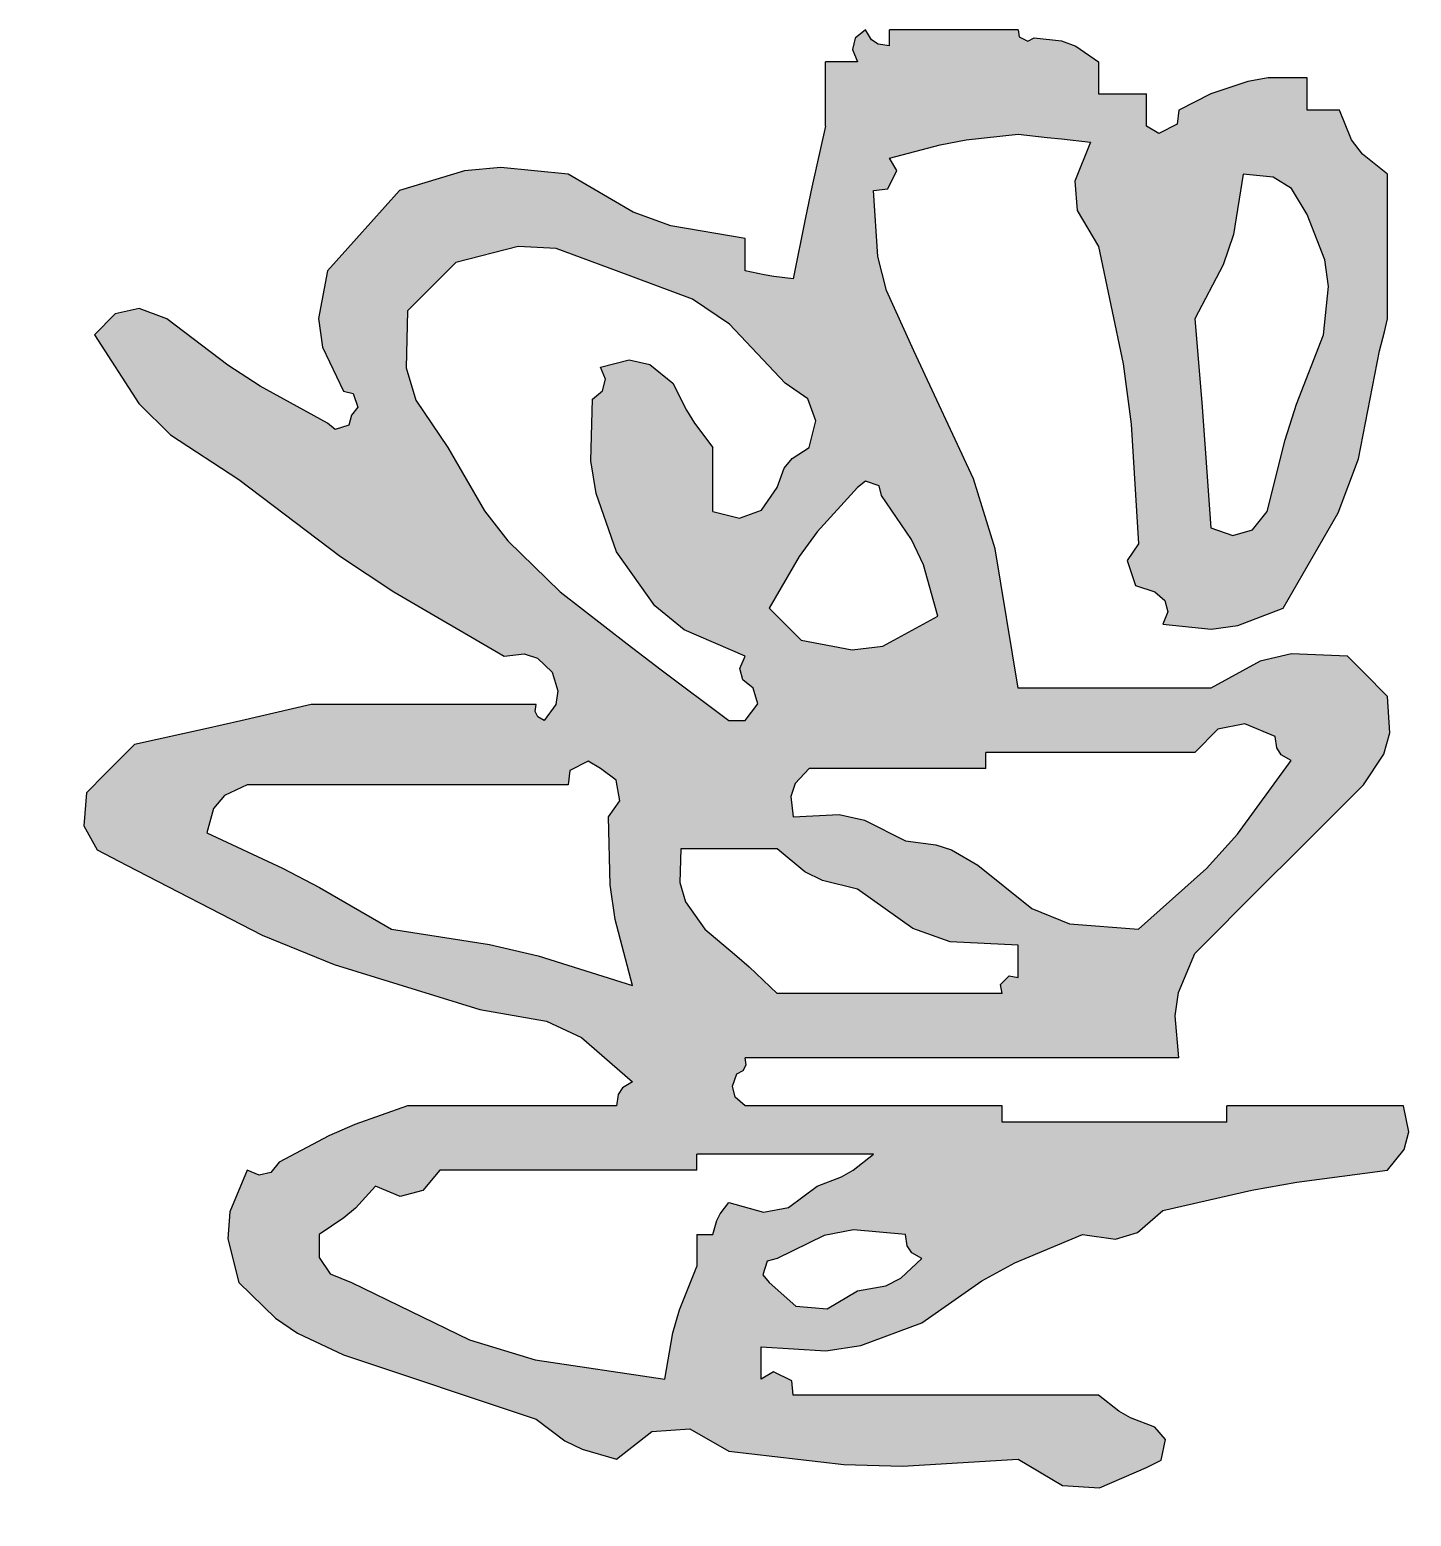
# Model space of a CAD drawing. Extents: x 36524853 to 36525459, y 2743936 to 2747542.
# Drawn here: x 36524902.997 to 36524904.61, y 2745600.109 to 2745601.844 of the extents above; entities that cross this region are included whole.
import ezdxf

# ---------------------------------------------------------------- set-up
doc = ezdxf.new("R2010")
doc.units = 0
doc.header["$LTSCALE"] = 1000
doc.header["$MEASUREMENT"] = 0
doc.layers.add('TK_图框', color=7, linetype='Continuous')

# ---------------------------------------------------------------- blocks, each defined once
blk = doc.blocks.new('王学鹏电子签')
h = blk.add_hatch(color=256)
h.dxf.hatch_style = 1
h.paths.add_polyline_path([(115576706.19, 18723813.54), (115576722.69, 18723830.05), (115576755.7, 18723863.06), (115576762.7, 18723872.93), (115576761.16, 18723885.22), (115576751.95, 18723893.07), (115576741.64, 18723896.68), (115576732.54, 18723894.08), (115576725.7, 18723885.57), (115576700.12, 18723869.17), (115576687.36, 18723860.92), (115576661.93, 18723844.3), (115576631.92, 18723829.3), (115576616.91, 18723821.8), (115576586.9, 18723806.79), (115576566.15, 18723797.97), (115576550.04, 18723799.04), (115576530.64, 18723810.54), (115576525.15, 18723820.9), (115576521.08, 18723825.79), (115576511.88, 18723833.05), (115576514.66, 18723851.09), (115576512.86, 18723861.9), (115576504.38, 18723878.06), (115576494.95, 18723879.13), (115576488.77, 18723877.08), (115576481.87, 18723870.56), (115576479.96, 18723843.45), (115576481.56, 18723829.07), (115576489.37, 18723803.04), (115576507.37, 18723784.54), (115576518.55, 18723776.56), (115576541.89, 18723765.53), (115576566.63, 18723764.89), (115576580.38, 18723768.33), (115576601.91, 18723780.54), (115576633.42, 18723796.29), (115576654.42, 18723806.79), (115576655.68, 18723791.4), (115576649.41, 18723780.1), (115576635.67, 18723773.03), (115576584.44, 18723719.1), (115576559.63, 18723691.28), (115576511.88, 18723634.24), (115576500.6, 18723611.37), (115576494.58, 18723600.09), (115576481.87, 18723577.97), (115576478.35, 18723563.08), (115576480.4, 18723552.86), (115576489.37, 18723540.46), (115576520.48, 18723529.32), (115576539.91, 18723528.44), (115576571.9, 18723536.71), (115576589.02, 18723542.5), (115576599.07, 18723543.33), (115576616.91, 18723540.46), (115576616.91, 18723457.94), (115576595.91, 18723436.93), (115576585.41, 18723426.42), (115576564.4, 18723405.42), (115576515.96, 18723401.44), (115576491.7, 18723397.65), (115576444.36, 18723386.67), (115576407.55, 18723377.4), (115576389.34, 18723371.33), (115576354.33, 18723356.66), (115576346.95, 18723351.3), (115576340.55, 18723350.24), (115576331.83, 18723352.91), (115576329.91, 18723343.98), (115576329.16, 18723339.46), (115576328.08, 18723330.4), (115576334.08, 18723324.4), (115576337.08, 18723321.4), (115576343.08, 18723315.4), (115576347.58, 18723316.9), (115576349.83, 18723317.65), (115576354.33, 18723319.15), (115576390.35, 18723331.15), (115576408.35, 18723337.15), (115576444.36, 18723349.16), (115576487.32, 18723354.63), (115576508.91, 18723360.02), (115576549.39, 18723375.41), (115576569.68, 18723369.18), (115576584.18, 18723371.25), (115576601.91, 18723382.92), (115576751.95, 18723382.92), (115576751.95, 18723375.41), (115576856.98, 18723375.41), (115576878.22, 18723368.6), (115576888.75, 18723364.84), (115576909.5, 18723356.66), (115576919.86, 18723351.18), (115576924.75, 18723347.1), (115576932.01, 18723337.9), (115576948.2, 18723333.52), (115576959.65, 18723335.6), (115576973.27, 18723345.4), (115576981.78, 18723349.59), (115576985.07, 18723359.45), (115576980.77, 18723367.91), (115576975.62, 18723376.56), (115576973.35, 18723381.11), (115576969.52, 18723390.42), (115576935.68, 18723395.46), (115576918.71, 18723400.08), (115576886.99, 18723412.92), (115576789.46, 18723412.92), (115576789.46, 18723420.43), (115576635.67, 18723420.43), (115576643.17, 18723442.93), (115576646.92, 18723454.19), (115576654.42, 18723476.69), (115576654.42, 18723551.72), (115576686.13, 18723573.43), (115576701.3, 18723585.56), (115576729.45, 18723611.73), (115576731.52, 18723632.85), (115576729.85, 18723644.56), (115576721.94, 18723664.25), (115576703.19, 18723683.01), (115576689.68, 18723685.97), (115576680.41, 18723683.91), (115576669.43, 18723675.5), (115576680.13, 18723656.88), (115576684.71, 18723646.97), (115576691.94, 18723626.74), (115576681.43, 18723616.24), (115576676.18, 18723610.98), (115576665.68, 18723600.48), (115576654.9, 18723598.72), (115576647.64, 18723600.8), (115576639.42, 18723607.98), (115576641.43, 18723641.24), (115576639.01, 18723659.01), (115576628.17, 18723690.51), (115576619.99, 18723699.8), (115576617.82, 18723708.47), (115576620.66, 18723720.52), (115576645.29, 18723740.79), (115576656.35, 18723753.44), (115576673.18, 18723780.54)])
h.paths.add_polyline_path([(115576601.91, 18723675.5), (115576607.53, 18723641.32), (115576609.05, 18723623.87), (115576609.41, 18723589.23), (115576604.91, 18723584.73), (115576602.66, 18723582.48), (115576598.16, 18723577.97), (115576571.11, 18723572.16), (115576557.6, 18723569.15), (115576530.64, 18723562.97), (115576521.67, 18723567.54), (115576517.66, 18723575.56), (115576519.38, 18723585.48), (115576535.39, 18723619.8), (115576546.37, 18723636.28), (115576571.9, 18723664.25), (115576579.21, 18723674.78), (115576589.48, 18723678.63)], flags=16)
h.paths.add_polyline_path([(115577280.86, 18723915.57), (115577287.69, 18723911.25), (115577297.65, 18723915.24), (115577299.62, 18723923.08), (115577389.64, 18723923.08), (115577396.99, 18723917.66), (115577398.58, 18723908.08), (115577393.39, 18723900.57), (115577369.33, 18723881.13), (115577358.73, 18723868.08), (115577344.63, 18723840.55), (115577302.62, 18723814.9), (115577282.67, 18723799.55), (115577247.1, 18723765.53), (115577225.86, 18723762.33), (115577215.27, 18723760.07), (115577194.59, 18723754.28), (115577158.57, 18723748.27), (115577104.56, 18723739.27), (115577098.54, 18723742.24), (115577090.79, 18723738.37), (115577089.55, 18723731.77), (115577084.96, 18723730.6), (115577082.83, 18723724.21), (115577085.8, 18723720.52), (115577113.69, 18723713.07), (115577128.25, 18723710.77), (115577157.07, 18723709.26), (115577155.69, 18723702.7), (115577148.15, 18723698.92), (115577142.07, 18723701.76), (115577140.44, 18723704.69), (115577137.89, 18723705.97), (115577134.57, 18723705.51), (115577132.65, 18723696.59), (115577131.9, 18723692.07), (115577130.82, 18723683.01), (115577134.3, 18723676.2), (115577143.73, 18723674.31), (115577149.57, 18723679.25), (115577189.03, 18723703.56), (115577209.37, 18723714.86), (115577250.85, 18723735.52), (115577286.27, 18723746.42), (115577303.72, 18723753.25), (115577337.13, 18723769.28), (115577410.38, 18723798.49), (115577447.14, 18723812.74), (115577520.93, 18723840.55), (115577530.51, 18723839.77), (115577536.82, 18723834.72), (115577539.69, 18723825.55), (115577529.1, 18723802.93), (115577522.1, 18723792.06), (115577505.93, 18723773.03), (115577472.54, 18723723.7), (115577452.48, 18723700.56), (115577408.4, 18723660.5), (115577397.04, 18723653.04), (115577387.35, 18723651.96), (115577374.64, 18723656.75), (115577352.72, 18723662.09), (115577339.38, 18723661.2), (115577318.37, 18723653), (115577274.02, 18723640.69), (115577252.1, 18723633.13), (115577209.59, 18723615.49), (115577190.59, 18723610.14), (115577177.34, 18723612.18), (115577160.82, 18723622.99), (115577159.66, 18723627.59), (115577153.27, 18723629.72), (115577149.57, 18723626.74), (115577140.28, 18723621.62), (115577138.33, 18723607.99), (115577145.82, 18723600.48), (115577151.82, 18723594.48), (115577154.82, 18723591.48), (115577160.82, 18723585.48), (115577194.37, 18723584.95), (115577212.14, 18723588.18), (115577243.35, 18723600.48), (115577278.43, 18723616.53), (115577298.58, 18723621.37), (115577337.13, 18723622.99), (115577338.2, 18723613.56), (115577336.14, 18723607.38), (115577329.62, 18723600.48), (115577317.48, 18723602.86), (115577309.21, 18723600.79), (115577299.62, 18723592.98), (115577298.55, 18723583.55), (115577300.6, 18723577.37), (115577307.12, 18723570.47), (115577329.62, 18723570.47), (115577333.94, 18723543.64), (115577332.22, 18723528.18), (115577322.12, 18723502.95), (115577255.76, 18723499.58), (115577222.5, 18723495.8), (115577157.07, 18723484.2), (115577134, 18723476.91), (115577121.21, 18723475.31), (115577097.06, 18723476.69), (115577084.81, 18723485.87), (115577074.38, 18723487.96), (115577059.54, 18723484.2), (115577052.71, 18723480.75), (115577050.81, 18723471.25), (115577055.79, 18723465.44), (115577078.3, 18723442.93), (115577088.81, 18723441.49), (115577094.06, 18723440.74), (115577104.56, 18723439.18), (115577132.27, 18723443.4), (115577146.16, 18723447.25), (115577172.08, 18723457.94), (115577220.29, 18723456.72), (115577244.97, 18723459.04), (115577292.11, 18723469.19), (115577311.53, 18723477.35), (115577326.57, 18723476.27), (115577344.63, 18723465.44), (115577354.01, 18723433.76), (115577354.85, 18723415.32), (115577348.38, 18723382.92), (115577339.38, 18723373.91), (115577334.88, 18723369.41), (115577325.87, 18723360.41), (115577297.29, 18723358.25), (115577282.11, 18723359.85), (115577254.6, 18723367.91), (115577218.44, 18723387.13), (115577200.43, 18723396.88), (115577164.58, 18723416.68), (115577159.58, 18723403.78), (115577162.09, 18723392.48), (115577172.08, 18723382.92), (115577220.48, 18723351.43), (115577247.89, 18723338.91), (115577303.37, 18723322.9), (115577324.25, 18723323.81), (115577336.03, 18723328.34), (115577352.13, 18723341.65), (115577368.64, 18723353.65), (115577375.81, 18723363.51), (115577382.14, 18723382.92), (115577389.07, 18723399.6), (115577389.96, 18723410.33), (115577385.89, 18723427.93), (115577377.74, 18723447.35), (115577378.81, 18723462.39), (115577389.64, 18723480.45), (115577464.67, 18723480.45), (115577502.53, 18723464.85), (115577520.94, 18723454.88), (115577554.69, 18723431.68), (115577571.7, 18723422.01), (115577588.13, 18723423.28), (115577603.46, 18723435.43), (115577613.99, 18723442.74), (115577617.84, 18723453.01), (115577614.71, 18723465.44), (115577595.76, 18723472.24), (115577586.51, 18723476.87), (115577569.7, 18723487.95), (115577548.49, 18723487.14), (115577537.31, 18723488.74), (115577517.18, 18723495.45), (115577508.18, 18723501.45), (115577503.68, 18723504.45), (115577494.67, 18723510.45), (115577458.77, 18723513.61), (115577440.69, 18723514.36), (115577404.65, 18723514.21), (115577393.81, 18723506.01), (115577379.66, 18723507.58), (115577370.89, 18723517.96), (115577364.14, 18723524.71), (115577359.63, 18723529.21), (115577356.58, 18723556.21), (115577358.23, 18723571.06), (115577367.14, 18723596.73), (115577392.13, 18723620.1), (115577405.86, 18723630.77), (115577434.66, 18723649.25), (115577469.17, 18723683.76), (115577486.42, 18723701.01), (115577520.93, 18723735.52), (115577545.07, 18723770.46), (115577556.37, 18723788.54), (115577577.2, 18723825.55), (115577580.57, 18723838.96), (115577578.43, 18723848.58), (115577569.7, 18723859.31), (115577565.2, 18723863.81), (115577558.44, 18723870.56), (115577494.67, 18723870.56), (115577451.65, 18723847), (115577428.76, 18723837.08), (115577382.14, 18723821.8), (115577377.54, 18723822.97), (115577375.41, 18723829.36), (115577378.39, 18723833.05), (115577407.84, 18723862.14), (115577422.12, 18723877.17), (115577449.66, 18723908.07), (115577452.79, 18723920.5), (115577448.94, 18723930.77), (115577438.41, 18723938.08), (115577429.4, 18723941.42), (115577424.89, 18723945.03), (115577419.65, 18723953.09), (115577411.7, 18723947.9), (115577400.39, 18723951.67), (115577397.15, 18723960.59), (115577314.62, 18723960.59), (115577278.89, 18723951.35), (115577260.93, 18723942.36), (115577232.1, 18723919.33), (115577208.53, 18723898.85), (115577198.48, 18723884.62), (115577187.08, 18723855.56), (115577187.08, 18723840.55), (115577178.16, 18723838.64), (115577173.64, 18723837.89), (115577164.58, 18723836.8), (115577147.8, 18723857.59), (115577136.23, 18723866.68), (115577112.06, 18723878.06), (115577106.58, 18723874.19), (115577103.44, 18723872.62), (115577097.06, 18723870.56), (115577093.92, 18723858.13), (115577097.78, 18723847.86), (115577108.31, 18723840.55), (115577130.99, 18723813.35), (115577146.89, 18723801.64), (115577179.58, 18723788.04), (115577193.68, 18723789.31), (115577202.27, 18723794.68), (115577209.59, 18723806.79), (115577213.63, 18723831.3), (115577219.66, 18723844.22), (115577235.85, 18723863.06), (115577250.21, 18723886.71), (115577259.69, 18723897.77)])
h.paths.add_polyline_path([(115577032.99, 18723632.59), (115577025.86, 18723638.92), (115577014.53, 18723653), (115577007.03, 18723668), (115576995.78, 18723690.51), (115576985.63, 18723693.62), (115576978.38, 18723692.59), (115576969.52, 18723686.76), (115576980.59, 18723647.9), (115576988.25, 18723628.75), (115577007.03, 18723592.98), (115577020.45, 18723589.61), (115577030.06, 18723591.75), (115577040.79, 18723600.48), (115577049.81, 18723603.42), (115577053.74, 18723615.22), (115577048.29, 18723622.99)])
h.paths.add_polyline_path([(115578317.21, 18723678.72), (115578334.92, 18723709.06), (115578338.16, 18723740.54), (115578336.55, 18723757.52), (115578327.42, 18723787.83), (115578312.37, 18723801.28), (115578304.87, 18723808.03), (115578289.91, 18723821.59), (115578267.58, 18723825.68), (115578254.13, 18723823.88), (115578233.65, 18723814.09), (115578232.48, 18723809.49), (115578226.09, 18723807.36), (115578222.39, 18723810.34), (115578217.79, 18723811.51), (115578215.66, 18723817.89), (115578218.64, 18723821.59), (115578235.91, 18723852.94), (115578245.76, 18723868.1), (115578267.41, 18723896.61), (115578272.32, 18723909.54), (115578269.83, 18723920.74), (115578259.9, 18723930.37), (115578227.86, 18723909.58), (115578213.17, 18723894.89), (115578192.38, 18723862.85), (115578156.46, 18723815.41), (115578139.84, 18723790.47), (115578109.86, 18723739.06), (115578110.93, 18723729.64), (115578108.87, 18723723.46), (115578102.36, 18723716.56), (115578093.63, 18723713.89), (115578087.24, 18723714.95), (115578079.85, 18723720.31), (115578081.48, 18723723.24), (115578084.03, 18723724.52), (115578087.35, 18723724.06), (115578087.35, 18723829.09), (115578079.63, 18723862.05), (115578075.87, 18723878.56), (115578068.6, 18723911.62), (115578059.59, 18723920.62), (115578055.09, 18723925.12), (115578046.09, 18723934.12), (115578030.69, 18723935.38), (115578019.39, 18723929.1), (115578012.33, 18723915.37), (115577979.56, 18723852.01), (115577965.84, 18723818.48), (115577944.81, 18723750.32), (115577939.46, 18723719.23), (115577931.71, 18723702.88), (115577911.05, 18723679.05), (115577908.32, 18723683.72), (115577905.16, 18723685.83), (115577899.8, 18723686.55), (115577899.8, 18723784.08), (115577891.11, 18723808.8), (115577885.8, 18723820.94), (115577873.54, 18723844.1), (115577868.77, 18723848.04), (115577867.43, 18723853.38), (115577869.79, 18723859.1), (115577850.34, 18723867.18), (115577837.67, 18723868.09), (115577817.27, 18723862.85), (115577800.74, 18723845.84), (115577793.62, 18723835.55), (115577783.51, 18723814.09), (115577771.51, 18723778.08), (115577765.51, 18723760.07), (115577753.5, 18723724.06), (115577743.43, 18723710.64), (115577739.44, 18723702.65), (115577734.75, 18723686.55), (115577747.79, 18723670.01), (115577749.06, 18723652.26), (115577738.5, 18723634.03), (115577732.27, 18723580.36), (115577731.51, 18723552.93), (115577734.75, 18723498.99), (115577722.46, 18723478.31), (115577721.38, 18723461.02), (115577731, 18723438.97), (115577734.39, 18723432.12), (115577743.98, 18723430.2), (115577749.75, 18723435.22), (115577754.1, 18723446.51), (115577757.24, 18723452), (115577764.76, 18723461.48), (115577764.76, 18723604.02), (115577771.43, 18723604.74), (115577775.69, 18723613.26), (115577772.26, 18723619.03), (115577787.26, 18723619.03), (115577785.46, 18723588.74), (115577787.9, 18723572.43), (115577798.52, 18723544.01), (115577818.06, 18723515.88), (115577826.49, 18723500.55), (115577839.78, 18723468.98), (115577837.64, 18723453.47), (115577840.7, 18723443.25), (115577851.03, 18723431.47), (115577860.41, 18723389.84), (115577864.17, 18723368.75), (115577869.79, 18723326.44), (115577879.38, 18723318.63), (115577887.65, 18723316.56), (115577899.8, 18723318.94), (115577899.8, 18723401.46), (115577892.29, 18723401.46), (115577892.29, 18723506.5), (115577899.8, 18723506.5), (115577899.8, 18723626.53), (115577903.92, 18723631.14), (115577908.99, 18723632.4), (115577914.8, 18723630.28), (115577916.43, 18723627.35), (115577918.98, 18723626.07), (115577922.3, 18723626.53), (115577922.3, 18723423.97), (115577941.96, 18723425.71), (115577952.84, 18723424.04), (115577971.07, 18723416.47), (115578002.58, 18723384.96), (115578018.33, 18723369.2), (115578049.84, 18723337.7), (115578064.04, 18723328.15), (115578074.02, 18723325.42), (115578091.1, 18723326.44), (115578102.36, 18723337.7), (115578109.86, 18723345.2), (115578110.92, 18723371.38), (115578107.48, 18723386.01), (115578094.85, 18723408.97), (115578094.85, 18723498.99), (115578159.94, 18723509.73), (115578192.63, 18723519.85), (115578252.4, 18723547.76), (115578280.58, 18723560.52), (115578296.56, 18723564.51), (115578327.42, 18723566.51), (115578328.14, 18723559.84), (115578336.66, 18723555.58), (115578342.43, 18723559.01), (115578348.69, 18723535.4), (115578350.97, 18723523.27), (115578353.68, 18723498.99), (115578352.16, 18723485.49), (115578351.41, 18723478.74), (115578349.93, 18723465.23), (115578331.78, 18723472.53), (115578317.98, 18723471.47), (115578301.17, 18723461.48), (115578246.34, 18723449.95), (115578218.29, 18723446.16), (115578162.37, 18723442.73), (115578154.55, 18723448.09), (115578142.91, 18723444.21), (115578139.87, 18723435.22), (115578135.93, 18723430.45), (115578130.58, 18723429.12), (115578124.86, 18723431.47), (115578122.46, 18723408.89), (115578124.13, 18723396.37), (115578132.36, 18723375.21), (115578176.78, 18723349.57), (115578202.08, 18723340.08), (115578252.4, 18723330.19), (115578258.4, 18723328.69), (115578261.4, 18723327.94), (115578267.41, 18723326.44), (115578334.92, 18723326.44), (115578344.29, 18723338.17), (115578351.06, 18723343.25), (115578364.93, 18723348.95), (115578364.93, 18723363.95), (115578379.94, 18723363.95), (115578379.92, 18723382.21), (115578378.34, 18723391.69), (115578372.44, 18723408.97), (115578364.93, 18723423.97), (115578358.26, 18723424.69), (115578354, 18723433.21), (115578357.43, 18723438.97), (115578372.44, 18723438.97), (115578372.44, 18723461.48), (115578387.44, 18723461.48), (115578394.7, 18723472.05), (115578397.21, 18723478.76), (115578398.69, 18723491.49), (115578397.06, 18723494.42), (115578399.12, 18723498.54), (115578402.45, 18723498.99), (115578402.45, 18723559.01), (115578394.94, 18723559.01), (115578395.67, 18723564.37), (115578397.77, 18723567.53), (115578402.45, 18723570.26), (115578398.5, 18723575.03), (115578393.16, 18723576.37), (115578387.44, 18723574.02), (115578387.44, 18723589.02), (115578357.43, 18723589.02), (115578328.98, 18723595.28), (115578314.72, 18723598.28), (115578286.16, 18723604.02), (115578287.25, 18723613.09), (115578288, 18723617.61), (115578289.91, 18723626.53), (115578304.92, 18723626.53), (115578310.83, 18723661.16)])
h.paths.add_polyline_path([(115577956.06, 18723679.05), (115577969.9, 18723723.15), (115577975.21, 18723745.91), (115577982.32, 18723791.58), (115578001.81, 18723825.28), (115578010.84, 18723842.6), (115578027.33, 18723877.86), (115578038.65, 18723874.82), (115578044.81, 18723869.69), (115578049.84, 18723859.1), (115578049.84, 18723709.06), (115578056.51, 18723708.34), (115578060.77, 18723699.82), (115578057.34, 18723694.05), (115578052, 18723686.65), (115578042.29, 18723685.03), (115578034.84, 18723690.3), (115578003.01, 18723689.55), (115577986.82, 18723687.24)], flags=16)
h.paths.add_polyline_path([(115577982.32, 18723645.29), (115577995.13, 18723654.3), (115578004.17, 18723657.02), (115578019.83, 18723656.54), (115578019.83, 18723611.53), (115578009.16, 18723598.58), (115578005.03, 18723590.32), (115578001.08, 18723574.02), (115577982.6, 18723548.14), (115577976.51, 18723530.74), (115577974.82, 18723498.99), (115577959.81, 18723498.99), (115577960.52, 18723503.18), (115577956.49, 18723507.21), (115577952.31, 18723506.5), (115577952.31, 18723611.53), (115577964.72, 18723624.65), (115577970.74, 18723631.42)], flags=16)
h.paths.add_polyline_path([(115577877.29, 18723649.04), (115577877.29, 18723566.51), (115577869.77, 18723575.99), (115577866.63, 18723581.48), (115577862.28, 18723592.77), (115577852.33, 18723606.27), (115577850.21, 18723617.89), (115577854.78, 18723634.03), (115577849.48, 18723638.15), (115577846.25, 18723639.76), (115577839.78, 18723641.54), (115577839.78, 18723649.04), (115577824.77, 18723649.04), (115577804.51, 18723657.2), (115577793.77, 18723660.26), (115577772.26, 18723664.04), (115577781.2, 18723724.61), (115577790.62, 18723755.22), (115577817.27, 18723810.34), (115577821.39, 18723820.34), (115577828.96, 18723825.39), (115577839.78, 18723825.34), (115577847.47, 18723813.84), (115577852.1, 18723808.44), (115577862.28, 18723799.08), (115577857.58, 18723787.64), (115577860.25, 18723776.95), (115577869.79, 18723769.07), (115577869.79, 18723649.04)], flags=16)
h.paths.add_polyline_path([(115577827.35, 18723616.12), (115577828.52, 18723611.53), (115577839.28, 18723589.6), (115577841.86, 18723575.85), (115577839.78, 18723551.51), (115577834.42, 18723550.78), (115577831.25, 18723548.68), (115577828.52, 18723544.01), (115577819.34, 18723553.79), (115577815.84, 18723560.8), (115577813.52, 18723574.02), (115577805.01, 18723588.24), (115577806.34, 18723602.82), (115577817.27, 18723615.28), (115577820.97, 18723618.25)], flags=16)
h.paths.add_polyline_path([(115578034.84, 18723604.02), (115578044.26, 18723605.1), (115578050.44, 18723603.04), (115578057.34, 18723596.52), (115578057.34, 18723514), (115578064.84, 18723514), (115578064.84, 18723416.47), (115578075.71, 18723405.69), (115578078.23, 18723393.08), (115578072.35, 18723378.96), (115578066.99, 18723378.23), (115578063.82, 18723376.13), (115578061.09, 18723371.46), (115578026.77, 18723396.51), (115578010.67, 18723411.08), (115577982.32, 18723442.73), (115577984.9, 18723474.94), (115577991.98, 18723492.64), (115578012.33, 18723517.75), (115578019.38, 18723530.11), (115578021.81, 18723537.39), (115578023.58, 18723551.51), (115578033.29, 18723570.67), (115578035.84, 18723582.56)], flags=16)
h.paths.add_polyline_path([(115578079.85, 18723634.03), (115578103.56, 18723665.76), (115578115.57, 18723681.52), (115578139.87, 18723712.81), (115578163.77, 18723737.29), (115578177.78, 18723748.18), (115578207.39, 18723765.32), (115578229.37, 18723780.28), (115578244.58, 18723784.75), (115578271.16, 18723784.08), (115578280.16, 18723775.08), (115578284.66, 18723770.57), (115578293.66, 18723761.57), (115578301.21, 18723732.49), (115578300.32, 18723714.73), (115578289.91, 18723686.55), (115578276.53, 18723651.12), (115578264.95, 18723633.75), (115578237.4, 18723607.78), (115578230.09, 18723597.24), (115578219.82, 18723593.39), (115578207.39, 18723596.52), (115578202.15, 18723604.58), (115578197.64, 18723608.18), (115578188.63, 18723611.53), (115578178.1, 18723618.83), (115578174.25, 18723629.1), (115578177.38, 18723641.54), (115578207.39, 18723641.54), (115578218.68, 18723650.07), (115578224.77, 18723653.88), (115578237.4, 18723660.29), (115578246.13, 18723671.02), (115578248.27, 18723680.63), (115578244.9, 18723694.05), (115578239.18, 18723691.7), (115578233.83, 18723693.03), (115578229.89, 18723697.8), (115578201.04, 18723698.51), (115578185.85, 18723696.12), (115578158.62, 18723686.55), (115578133.39, 18723668.66), (115578122.2, 18723654.89), (115578109.86, 18723626.53), (115578104.14, 18723628.88), (115578098.79, 18723627.55), (115578094.85, 18723622.78), (115578087.68, 18723620.59), (115578079.76, 18723626.53)], flags=16)
h.paths.add_polyline_path([(115578117.36, 18723600.27), (115578132.36, 18723615.28), (115578156.47, 18723601.21), (115578167.97, 18723592.78), (115578188.63, 18723574.02), (115578191.61, 18723570.32), (115578189.48, 18723563.93), (115578184.88, 18723562.76), (115578164.39, 18723548.72), (115578152.54, 18723543.18), (115578128.61, 18723536.5), (115578114.6, 18723562.17), (115578112.81, 18723576.51)], flags=16)
h.paths.add_polyline_path([(115578169.88, 18723408.97), (115578208.9, 18723411.74), (115578228.41, 18723413.24), (115578267.41, 18723416.47), (115578292.58, 18723403.17), (115578306.81, 18723398.43), (115578334.92, 18723393.96), (115578333.65, 18723379.86), (115578328.28, 18723371.28), (115578316.17, 18723363.95), (115578295.01, 18723355.72), (115578282.48, 18723354.05), (115578259.9, 18723356.45), (115578227.6, 18723368.96), (115578210.97, 18723374.25), (115578177.38, 18723382.71), (115578168.86, 18723389.55), (115578166.26, 18723398.66)], flags=16)
for p, q in [((115578030.69, 18723935.38), (115578019.39, 18723929.1)), ((115578046.09, 18723934.12), (115578030.69, 18723935.38)), ((115578055.09, 18723925.12), (115578046.09, 18723934.12)), ((115578019.39, 18723929.1), (115578012.33, 18723915.37)), ((115578059.59, 18723920.62), (115578055.09, 18723925.12)), ((115578259.9, 18723930.37), (115578227.86, 18723909.58)), ((115578269.83, 18723920.74), (115578259.9, 18723930.37)), ((115578068.6, 18723911.62), (115578059.59, 18723920.62)), ((115578272.32, 18723909.54), (115578269.83, 18723920.74)), ((115578012.33, 18723915.37), (115577979.56, 18723852.01)), ((115578075.87, 18723878.56), (115578068.6, 18723911.62)), ((115578227.86, 18723909.58), (115578213.17, 18723894.89)), ((115578267.41, 18723896.61), (115578272.32, 18723909.54)), ((115578213.17, 18723894.89), (115578192.38, 18723862.85)), ((115578245.76, 18723868.1), (115578267.41, 18723896.61)), ((115578027.33, 18723877.86), (115578010.84, 18723842.6)), ((115578038.65, 18723874.82), (115578027.33, 18723877.86)), ((115578079.63, 18723862.05), (115578075.87, 18723878.56)), ((115578044.81, 18723869.69), (115578038.65, 18723874.82)), ((115578049.84, 18723859.1), (115578044.81, 18723869.69)), ((115577817.27, 18723862.85), (115577800.74, 18723845.84)), ((115577837.67, 18723868.09), (115577817.27, 18723862.85)), ((115577850.34, 18723867.18), (115577837.67, 18723868.09)), ((115577869.79, 18723859.1), (115577850.34, 18723867.18)), ((115578192.38, 18723862.85), (115578156.46, 18723815.41)), ((115578235.91, 18723852.94), (115578245.76, 18723868.1)), ((115577867.43, 18723853.38), (115577869.79, 18723859.1)), ((115578049.84, 18723709.06), (115578049.84, 18723859.1)), ((115578087.35, 18723829.09), (115578079.63, 18723862.05)), ((115577868.77, 18723848.04), (115577867.43, 18723853.38)), ((115577979.56, 18723852.01), (115577965.84, 18723818.48)), ((115578218.64, 18723821.59), (115578235.91, 18723852.94)), ((115577800.74, 18723845.84), (115577793.62, 18723835.55)), ((115577873.54, 18723844.1), (115577868.77, 18723848.04)), ((115577885.8, 18723820.94), (115577873.54, 18723844.1)), ((115578010.84, 18723842.6), (115578001.81, 18723825.28)), ((115577793.62, 18723835.55), (115577783.51, 18723814.09)), ((115578087.35, 18723724.06), (115578087.35, 18723829.09)), ((115577828.96, 18723825.39), (115577821.39, 18723820.34)), ((115577839.78, 18723825.34), (115577828.96, 18723825.39)), ((115577847.47, 18723813.84), (115577839.78, 18723825.34)), ((115577891.11, 18723808.8), (115577885.8, 18723820.94)), ((115578001.81, 18723825.28), (115577982.32, 18723791.58)), ((115578215.66, 18723817.89), (115578218.64, 18723821.59)), ((115578254.13, 18723823.88), (115578233.65, 18723814.09)), ((115578267.58, 18723825.68), (115578254.13, 18723823.88)), ((115578289.91, 18723821.59), (115578267.58, 18723825.68)), ((115578304.87, 18723808.03), (115578289.91, 18723821.59)), ((115577783.51, 18723814.09), (115577771.51, 18723778.08)), ((115577821.39, 18723820.34), (115577817.27, 18723810.34)), ((115577852.1, 18723808.44), (115577847.47, 18723813.84)), ((115577965.84, 18723818.48), (115577944.81, 18723750.32)), ((115578156.46, 18723815.41), (115578139.84, 18723790.47)), ((115578217.79, 18723811.51), (115578215.66, 18723817.89)), ((115578233.65, 18723814.09), (115578232.48, 18723809.49)), ((115577817.27, 18723810.34), (115577790.62, 18723755.22)), ((115577862.28, 18723799.08), (115577852.1, 18723808.44)), ((115577899.8, 18723784.08), (115577891.11, 18723808.8)), ((115578222.39, 18723810.34), (115578217.79, 18723811.51)), ((115578226.09, 18723807.36), (115578222.39, 18723810.34)), ((115578232.48, 18723809.49), (115578226.09, 18723807.36)), ((115578312.37, 18723801.28), (115578304.87, 18723808.03)), ((115578327.42, 18723787.83), (115578312.37, 18723801.28)), ((115577857.58, 18723787.64), (115577862.28, 18723799.08)), ((115577860.25, 18723776.95), (115577857.58, 18723787.64)), ((115577982.32, 18723791.58), (115577975.21, 18723745.91)), ((115578139.84, 18723790.47), (115578109.86, 18723739.06)), ((115578336.55, 18723757.52), (115578327.42, 18723787.83)), ((115577899.8, 18723686.55), (115577899.8, 18723784.08)), ((115578229.37, 18723780.28), (115578207.39, 18723765.32)), ((115578244.58, 18723784.75), (115578229.37, 18723780.28)), ((115578271.16, 18723784.08), (115578244.58, 18723784.75)), ((115578280.16, 18723775.08), (115578271.16, 18723784.08)), ((115577771.51, 18723778.08), (115577765.51, 18723760.07)), ((115577869.79, 18723769.07), (115577860.25, 18723776.95)), ((115578284.66, 18723770.57), (115578280.16, 18723775.08)), ((115577869.79, 18723649.04), (115577869.79, 18723769.07)), ((115578207.39, 18723765.32), (115578177.78, 18723748.18)), ((115578293.66, 18723761.57), (115578284.66, 18723770.57)), ((115577765.51, 18723760.07), (115577753.5, 18723724.06)), ((115578301.21, 18723732.49), (115578293.66, 18723761.57)), ((115577790.62, 18723755.22), (115577781.2, 18723724.61)), ((115578338.16, 18723740.54), (115578336.55, 18723757.52)), ((115577944.81, 18723750.32), (115577939.46, 18723719.23)), ((115577975.21, 18723745.91), (115577969.9, 18723723.15)), ((115578177.78, 18723748.18), (115578163.77, 18723737.29)), ((115578109.86, 18723739.06), (115578110.93, 18723729.64)), ((115578163.77, 18723737.29), (115578139.87, 18723712.81)), ((115578334.92, 18723709.06), (115578338.16, 18723740.54)), ((115578300.32, 18723714.73), (115578301.21, 18723732.49)), ((115577753.5, 18723724.06), (115577743.43, 18723710.64)), ((115577781.2, 18723724.61), (115577772.26, 18723664.04)), ((115578079.85, 18723720.31), (115578081.48, 18723723.24)), ((115578081.48, 18723723.24), (115578084.03, 18723724.52)), ((115578084.03, 18723724.52), (115578087.35, 18723724.06)), ((115578108.87, 18723723.46), (115578102.36, 18723716.56)), ((115578110.93, 18723729.64), (115578108.87, 18723723.46)), ((115577939.46, 18723719.23), (115577931.71, 18723702.88)), ((115577969.9, 18723723.15), (115577956.06, 18723679.05)), ((115578087.24, 18723714.95), (115578079.85, 18723720.31)), ((115578102.36, 18723716.56), (115578093.63, 18723713.89)), ((115577743.43, 18723710.64), (115577739.44, 18723702.65)), ((115578093.63, 18723713.89), (115578087.24, 18723714.95)), ((115578139.87, 18723712.81), (115578115.57, 18723681.52)), ((115578289.91, 18723686.55), (115578300.32, 18723714.73)), ((115577739.44, 18723702.65), (115577734.75, 18723686.55)), ((115577931.71, 18723702.88), (115577911.05, 18723679.05)), ((115578056.51, 18723708.34), (115578049.84, 18723709.06)), ((115578060.77, 18723699.82), (115578056.51, 18723708.34)), ((115578317.21, 18723678.72), (115578334.92, 18723709.06)), ((115578057.34, 18723694.05), (115578060.77, 18723699.82)), ((115578158.62, 18723686.55), (115578185.85, 18723696.12)), ((115578185.85, 18723696.12), (115578201.04, 18723698.51)), ((115578201.04, 18723698.51), (115578229.89, 18723697.8)), ((115578229.89, 18723697.8), (115578233.83, 18723693.03)), ((115577986.82, 18723687.24), (115578003.01, 18723689.55)), ((115578003.01, 18723689.55), (115578034.84, 18723690.3)), ((115578034.84, 18723690.3), (115578042.29, 18723685.03)), ((115578052, 18723686.65), (115578057.34, 18723694.05)), ((115578233.83, 18723693.03), (115578239.18, 18723691.7)), ((115578239.18, 18723691.7), (115578244.9, 18723694.05)), ((115578244.9, 18723694.05), (115578248.27, 18723680.63)), ((115577734.75, 18723686.55), (115577747.79, 18723670.01)), ((115577905.16, 18723685.83), (115577899.8, 18723686.55)), ((115577908.32, 18723683.72), (115577905.16, 18723685.83)), ((115577911.05, 18723679.05), (115577908.32, 18723683.72)), ((115577956.06, 18723679.05), (115577986.82, 18723687.24)), ((115578042.29, 18723685.03), (115578052, 18723686.65)), ((115578133.39, 18723668.66), (115578158.62, 18723686.55)), ((115578276.53, 18723651.12), (115578289.91, 18723686.55)), ((115578115.57, 18723681.52), (115578103.56, 18723665.76)), ((115578248.27, 18723680.63), (115578246.13, 18723671.02)), ((115578310.83, 18723661.16), (115578317.21, 18723678.72)), ((115577747.79, 18723670.01), (115577749.06, 18723652.26)), ((115578122.2, 18723654.89), (115578133.39, 18723668.66)), ((115578246.13, 18723671.02), (115578237.4, 18723660.29)), ((115577772.26, 18723664.04), (115577793.77, 18723660.26)), ((115578103.56, 18723665.76), (115578079.85, 18723634.03)), ((115578304.92, 18723626.53), (115578310.83, 18723661.16)), ((115577793.77, 18723660.26), (115577804.51, 18723657.2)), ((115577804.51, 18723657.2), (115577824.77, 18723649.04)), ((115577995.13, 18723654.3), (115577982.32, 18723645.29)), ((115578004.17, 18723657.02), (115577995.13, 18723654.3)), ((115578019.83, 18723656.54), (115578004.17, 18723657.02)), ((115578019.83, 18723611.53), (115578019.83, 18723656.54)), ((115578109.86, 18723626.53), (115578122.2, 18723654.89)), ((115578224.77, 18723653.88), (115578218.68, 18723650.07)), ((115578237.4, 18723660.29), (115578224.77, 18723653.88)), ((115577749.06, 18723652.26), (115577738.5, 18723634.03)), ((115577839.78, 18723649.04), (115577824.77, 18723649.04)), ((115577839.78, 18723649.04), (115577839.78, 18723641.54)), ((115577869.79, 18723649.04), (115577877.29, 18723649.04)), ((115577877.29, 18723566.51), (115577877.29, 18723649.04)), ((115578218.68, 18723650.07), (115578207.39, 18723641.54)), ((115578264.95, 18723633.75), (115578276.53, 18723651.12)), ((115577839.78, 18723641.54), (115577846.25, 18723639.76)), ((115577982.32, 18723645.29), (115577970.74, 18723631.42)), ((115578177.38, 18723641.54), (115578174.25, 18723629.1)), ((115578177.38, 18723641.54), (115578207.39, 18723641.54)), ((115577738.5, 18723634.03), (115577732.27, 18723580.36)), ((115577846.25, 18723639.76), (115577849.48, 18723638.15)), ((115577849.48, 18723638.15), (115577854.78, 18723634.03)), ((115577854.78, 18723634.03), (115577850.21, 18723617.89)), ((115578079.85, 18723634.03), (115578079.76, 18723626.53)), ((115578237.4, 18723607.78), (115578264.95, 18723633.75)), ((115577899.8, 18723626.53), (115577903.92, 18723631.14)), ((115577899.8, 18723506.5), (115577899.8, 18723626.53)), ((115577903.92, 18723631.14), (115577908.99, 18723632.4)), ((115577908.99, 18723632.4), (115577914.8, 18723630.28)), ((115577914.8, 18723630.28), (115577916.43, 18723627.35)), ((115577916.43, 18723627.35), (115577918.98, 18723626.07)), ((115577918.98, 18723626.07), (115577922.3, 18723626.53)), ((115577922.3, 18723423.97), (115577922.3, 18723626.53)), ((115577970.74, 18723631.42), (115577964.72, 18723624.65)), ((115578079.76, 18723626.53), (115578087.68, 18723620.59)), ((115578094.85, 18723622.78), (115578098.79, 18723627.55)), ((115578098.79, 18723627.55), (115578104.14, 18723628.88)), ((115578104.14, 18723628.88), (115578109.86, 18723626.53)), ((115578174.25, 18723629.1), (115578178.1, 18723618.83)), ((115578288, 18723617.61), (115578289.91, 18723626.53)), ((115578289.91, 18723626.53), (115578304.92, 18723626.53)), ((115577964.72, 18723624.65), (115577952.31, 18723611.53)), ((115578087.68, 18723620.59), (115578094.85, 18723622.78)), ((115577771.43, 18723604.74), (115577775.69, 18723613.26)), ((115577775.69, 18723613.26), (115577772.26, 18723619.03)), ((115577772.26, 18723619.03), (115577787.26, 18723619.03)), ((115577787.26, 18723619.03), (115577785.46, 18723588.74)), ((115577817.27, 18723615.28), (115577806.34, 18723602.82)), ((115577820.97, 18723618.25), (115577817.27, 18723615.28)), ((115577827.35, 18723616.12), (115577820.97, 18723618.25)), ((115577828.52, 18723611.53), (115577827.35, 18723616.12)), ((115577850.21, 18723617.89), (115577852.33, 18723606.27)), ((115578117.36, 18723600.27), (115578132.36, 18723615.28)), ((115578156.47, 18723601.21), (115578132.36, 18723615.28)), ((115578178.1, 18723618.83), (115578188.63, 18723611.53)), ((115578286.16, 18723604.02), (115578287.25, 18723613.09)), ((115578287.25, 18723613.09), (115578288, 18723617.61)), ((115577839.28, 18723589.6), (115577828.52, 18723611.53)), ((115577852.33, 18723606.27), (115577862.28, 18723592.77)), ((115577952.31, 18723506.5), (115577952.31, 18723611.53)), ((115578009.16, 18723598.58), (115578019.83, 18723611.53)), ((115578188.63, 18723611.53), (115578197.64, 18723608.18)), ((115578197.64, 18723608.18), (115578202.15, 18723604.58)), ((115578230.09, 18723597.24), (115578237.4, 18723607.78)), ((115577764.76, 18723604.02), (115577771.43, 18723604.74)), ((115577764.76, 18723461.48), (115577764.76, 18723604.02)), ((115577806.34, 18723602.82), (115577805.01, 18723588.24)), ((115578005.03, 18723590.32), (115578009.16, 18723598.58)), ((115578044.26, 18723605.1), (115578034.84, 18723604.02)), ((115578034.84, 18723604.02), (115578035.84, 18723582.56)), ((115578050.44, 18723603.04), (115578044.26, 18723605.1)), ((115578057.34, 18723596.52), (115578050.44, 18723603.04)), ((115578117.36, 18723600.27), (115578112.81, 18723576.51)), ((115578167.97, 18723592.78), (115578156.47, 18723601.21)), ((115578202.15, 18723604.58), (115578207.39, 18723596.52)), ((115578314.72, 18723598.28), (115578286.16, 18723604.02)), ((115578328.98, 18723595.28), (115578314.72, 18723598.28)), ((115577862.28, 18723592.77), (115577866.63, 18723581.48)), ((115578057.34, 18723514), (115578057.34, 18723596.52)), ((115578188.63, 18723574.02), (115578167.97, 18723592.78)), ((115578207.39, 18723596.52), (115578219.82, 18723593.39)), ((115578219.82, 18723593.39), (115578230.09, 18723597.24)), ((115578357.43, 18723589.02), (115578328.98, 18723595.28)), ((115577785.46, 18723588.74), (115577787.9, 18723572.43)), ((115577805.01, 18723588.24), (115577813.52, 18723574.02)), ((115577841.86, 18723575.85), (115577839.28, 18723589.6)), ((115578001.08, 18723574.02), (115578005.03, 18723590.32)), ((115578357.43, 18723589.02), (115578387.44, 18723589.02)), ((115578387.44, 18723574.02), (115578387.44, 18723589.02)), ((115577732.27, 18723580.36), (115577731.51, 18723552.93)), ((115577866.63, 18723581.48), (115577869.77, 18723575.99)), ((115578035.84, 18723582.56), (115578033.29, 18723570.67)), ((115577787.9, 18723572.43), (115577798.52, 18723544.01)), ((115577813.52, 18723574.02), (115577815.84, 18723560.8)), ((115577839.78, 18723551.51), (115577841.86, 18723575.85)), ((115577869.77, 18723575.99), (115577877.29, 18723566.51)), ((115577982.6, 18723548.14), (115578001.08, 18723574.02)), ((115578033.29, 18723570.67), (115578023.58, 18723551.51)), ((115578112.81, 18723576.51), (115578114.6, 18723562.17)), ((115578191.61, 18723570.32), (115578188.63, 18723574.02)), ((115578393.16, 18723576.37), (115578387.44, 18723574.02)), ((115578398.5, 18723575.03), (115578393.16, 18723576.37)), ((115578402.45, 18723570.26), (115578398.5, 18723575.03)), ((115578184.88, 18723562.76), (115578189.48, 18723563.93)), ((115578189.48, 18723563.93), (115578191.61, 18723570.32)), ((115578280.58, 18723560.52), (115578296.56, 18723564.51)), ((115578296.56, 18723564.51), (115578327.42, 18723566.51)), ((115578327.42, 18723566.51), (115578328.14, 18723559.84)), ((115578394.94, 18723559.01), (115578395.67, 18723564.37)), ((115578395.67, 18723564.37), (115578397.77, 18723567.53)), ((115578397.77, 18723567.53), (115578402.45, 18723570.26)), ((115577815.84, 18723560.8), (115577819.34, 18723553.79)), ((115578114.6, 18723562.17), (115578128.61, 18723536.5)), ((115578164.39, 18723548.72), (115578184.88, 18723562.76)), ((115578252.4, 18723547.76), (115578280.58, 18723560.52)), ((115578328.14, 18723559.84), (115578336.66, 18723555.58)), ((115578336.66, 18723555.58), (115578342.43, 18723559.01)), ((115578342.43, 18723559.01), (115578348.69, 18723535.4)), ((115578394.94, 18723559.01), (115578402.45, 18723559.01)), ((115578402.45, 18723498.99), (115578402.45, 18723559.01)), ((115577731.51, 18723552.93), (115577734.75, 18723498.99)), ((115577819.34, 18723553.79), (115577828.52, 18723544.01)), ((115577831.25, 18723548.68), (115577834.42, 18723550.78)), ((115577834.42, 18723550.78), (115577839.78, 18723551.51)), ((115578023.58, 18723551.51), (115578021.81, 18723537.39)), ((115577798.52, 18723544.01), (115577818.06, 18723515.88)), ((115577828.52, 18723544.01), (115577831.25, 18723548.68)), ((115577976.51, 18723530.74), (115577982.6, 18723548.14)), ((115578128.61, 18723536.5), (115578152.54, 18723543.18)), ((115578152.54, 18723543.18), (115578164.39, 18723548.72)), ((115578192.63, 18723519.85), (115578252.4, 18723547.76)), ((115578021.81, 18723537.39), (115578019.38, 18723530.11)), ((115577974.82, 18723498.99), (115577976.51, 18723530.74)), ((115578019.38, 18723530.11), (115578012.33, 18723517.75)), ((115578348.69, 18723535.4), (115578350.97, 18723523.27)), ((115578350.97, 18723523.27), (115578353.68, 18723498.99)), ((115577818.06, 18723515.88), (115577826.49, 18723500.55)), ((115578012.33, 18723517.75), (115577991.98, 18723492.64)), ((115578159.94, 18723509.73), (115578192.63, 18723519.85)), ((115578057.34, 18723514), (115578064.84, 18723514)), ((115578064.84, 18723416.47), (115578064.84, 18723514)), ((115578094.85, 18723498.99), (115578159.94, 18723509.73)), ((115577892.29, 18723401.46), (115577892.29, 18723506.5)), ((115577892.29, 18723506.5), (115577899.8, 18723506.5)), ((115577952.31, 18723506.5), (115577956.49, 18723507.21)), ((115577956.49, 18723507.21), (115577960.52, 18723503.18)), ((115577960.52, 18723503.18), (115577959.81, 18723498.99)), ((115577734.75, 18723498.99), (115577722.46, 18723478.31)), ((115577826.49, 18723500.55), (115577839.78, 18723468.98)), ((115577959.81, 18723498.99), (115577974.82, 18723498.99)), ((115578094.85, 18723408.97), (115578094.85, 18723498.99)), ((115578353.68, 18723498.99), (115578352.16, 18723485.49)), ((115578399.12, 18723498.54), (115578397.06, 18723494.42)), ((115578397.06, 18723494.42), (115578398.69, 18723491.49)), ((115578402.45, 18723498.99), (115578399.12, 18723498.54)), ((115577991.98, 18723492.64), (115577984.9, 18723474.94)), ((115578398.69, 18723491.49), (115578397.21, 18723478.76)), ((115578352.16, 18723485.49), (115578351.41, 18723478.74)), ((115577722.46, 18723478.31), (115577721.38, 18723461.02)), ((115577984.9, 18723474.94), (115577982.32, 18723442.73)), ((115578351.41, 18723478.74), (115578349.93, 18723465.23)), ((115578397.21, 18723478.76), (115578394.7, 18723472.05)), ((115577839.78, 18723468.98), (115577837.64, 18723453.47)), ((115578317.98, 18723471.47), (115578301.17, 18723461.48)), ((115578331.78, 18723472.53), (115578317.98, 18723471.47)), ((115578349.93, 18723465.23), (115578331.78, 18723472.53)), ((115578394.7, 18723472.05), (115578387.44, 18723461.48)), ((115577721.38, 18723461.02), (115577731, 18723438.97)), ((115577757.24, 18723452), (115577764.76, 18723461.48)), ((115578301.17, 18723461.48), (115578246.34, 18723449.95)), ((115578387.44, 18723461.48), (115578372.44, 18723461.48)), ((115578372.44, 18723461.48), (115578372.44, 18723438.97)), ((115577837.64, 18723453.47), (115577840.7, 18723443.25)), ((115577749.75, 18723435.22), (115577754.1, 18723446.51)), ((115577754.1, 18723446.51), (115577757.24, 18723452)), ((115578154.55, 18723448.09), (115578142.91, 18723444.21)), ((115578162.37, 18723442.73), (115578154.55, 18723448.09)), ((115578218.29, 18723446.16), (115578162.37, 18723442.73)), ((115578246.34, 18723449.95), (115578218.29, 18723446.16)), ((115577731, 18723438.97), (115577734.39, 18723432.12)), ((115577840.7, 18723443.25), (115577851.03, 18723431.47)), ((115577982.32, 18723442.73), (115578010.67, 18723411.08)), ((115578142.91, 18723444.21), (115578139.87, 18723435.22)), ((115578354, 18723433.21), (115578357.43, 18723438.97)), ((115578357.43, 18723438.97), (115578372.44, 18723438.97)), ((115577734.39, 18723432.12), (115577743.98, 18723430.2)), ((115577743.98, 18723430.2), (115577749.75, 18723435.22)), ((115578139.87, 18723435.22), (115578135.93, 18723430.45)), ((115578358.26, 18723424.69), (115578354, 18723433.21)), ((115577851.03, 18723431.47), (115577860.41, 18723389.84)), ((115577922.3, 18723423.97), (115577941.96, 18723425.71)), ((115577941.96, 18723425.71), (115577952.84, 18723424.04)), ((115578124.86, 18723431.47), (115578122.46, 18723408.89)), ((115578130.58, 18723429.12), (115578124.86, 18723431.47)), ((115578135.93, 18723430.45), (115578130.58, 18723429.12)), ((115578364.93, 18723423.97), (115578358.26, 18723424.69)), ((115577952.84, 18723424.04), (115577971.07, 18723416.47)), ((115578372.44, 18723408.97), (115578364.93, 18723423.97)), ((115577971.07, 18723416.47), (115578002.58, 18723384.96)), ((115578010.67, 18723411.08), (115578026.77, 18723396.51)), ((115578075.71, 18723405.69), (115578064.84, 18723416.47)), ((115578208.9, 18723411.74), (115578169.88, 18723408.97)), ((115578228.41, 18723413.24), (115578208.9, 18723411.74)), ((115578267.41, 18723416.47), (115578228.41, 18723413.24)), ((115578292.58, 18723403.17), (115578267.41, 18723416.47)), ((115578078.23, 18723393.08), (115578075.71, 18723405.69)), ((115578107.48, 18723386.01), (115578094.85, 18723408.97)), ((115578122.46, 18723408.89), (115578124.13, 18723396.37)), ((115578169.88, 18723408.97), (115578166.26, 18723398.66)), ((115578378.34, 18723391.69), (115578372.44, 18723408.97)), ((115577892.29, 18723401.46), (115577899.8, 18723401.46)), ((115577899.8, 18723318.94), (115577899.8, 18723401.46)), ((115578166.26, 18723398.66), (115578168.86, 18723389.55)), ((115578306.81, 18723398.43), (115578292.58, 18723403.17)), ((115578334.92, 18723393.96), (115578306.81, 18723398.43)), ((115578026.77, 18723396.51), (115578061.09, 18723371.46)), ((115578072.35, 18723378.96), (115578078.23, 18723393.08)), ((115578124.13, 18723396.37), (115578132.36, 18723375.21)), ((115578333.65, 18723379.86), (115578334.92, 18723393.96)), ((115578379.92, 18723382.21), (115578378.34, 18723391.69)), ((115577860.41, 18723389.84), (115577864.17, 18723368.75)), ((115578002.58, 18723384.96), (115578018.33, 18723369.2)), ((115578110.92, 18723371.38), (115578107.48, 18723386.01)), ((115578168.86, 18723389.55), (115578177.38, 18723382.71)), ((115578061.09, 18723371.46), (115578063.82, 18723376.13)), ((115578063.82, 18723376.13), (115578066.99, 18723378.23)), ((115578066.99, 18723378.23), (115578072.35, 18723378.96)), ((115578177.38, 18723382.71), (115578210.97, 18723374.25)), ((115578328.28, 18723371.28), (115578333.65, 18723379.86)), ((115578379.94, 18723363.95), (115578379.92, 18723382.21)), ((115578018.33, 18723369.2), (115578049.84, 18723337.7)), ((115578109.86, 18723345.2), (115578110.92, 18723371.38)), ((115578132.36, 18723375.21), (115578176.78, 18723349.57)), ((115578210.97, 18723374.25), (115578227.6, 18723368.96)), ((115578316.17, 18723363.95), (115578328.28, 18723371.28)), ((115577864.17, 18723368.75), (115577869.79, 18723326.44)), ((115578227.6, 18723368.96), (115578259.9, 18723356.45)), ((115578295.01, 18723355.72), (115578316.17, 18723363.95)), ((115578364.93, 18723363.95), (115578379.94, 18723363.95)), ((115578364.93, 18723348.95), (115578364.93, 18723363.95)), ((115578259.9, 18723356.45), (115578282.48, 18723354.05)), ((115578282.48, 18723354.05), (115578295.01, 18723355.72)), ((115578176.78, 18723349.57), (115578202.08, 18723340.08)), ((115578351.06, 18723343.25), (115578364.93, 18723348.95)), ((115578102.36, 18723337.7), (115578109.86, 18723345.2)), ((115578344.29, 18723338.17), (115578351.06, 18723343.25)), ((115578049.84, 18723337.7), (115578064.04, 18723328.15)), ((115578091.1, 18723326.44), (115578102.36, 18723337.7)), ((115578202.08, 18723340.08), (115578252.4, 18723330.19)), ((115578334.92, 18723326.44), (115578344.29, 18723338.17)), ((115578064.04, 18723328.15), (115578074.02, 18723325.42)), ((115578252.4, 18723330.19), (115578258.4, 18723328.69)), ((115578258.4, 18723328.69), (115578261.4, 18723327.94)), ((115578261.4, 18723327.94), (115578267.41, 18723326.44)), ((115577869.79, 18723326.44), (115577879.38, 18723318.63)), ((115578074.02, 18723325.42), (115578091.1, 18723326.44)), ((115578267.41, 18723326.44), (115578334.92, 18723326.44)), ((115577879.38, 18723318.63), (115577887.65, 18723316.56)), ((115577887.65, 18723316.56), (115577899.8, 18723318.94))]:
    blk.add_line(p, q)
blk = doc.blocks.new('240722会签栏')
at = {"xscale": 0.5000000000000003, "yscale": 0.5000000000000003, "zscale": 0.5000000000000003, "rotation": 90}
blk.add_blockref('王学鹏电子签', (9578399.42, -57491434.37), dxfattribs=at)
blk = doc.blocks.new('A$C6202001D')
at = {"layer": 'TK_图框'}
blk.add_blockref('240722会签栏', (-214451.84, -261222.95), dxfattribs=at)

msp = doc.modelspace()

# ---------------------------------------------------------------- block references
at = {"xscale": 0.005, "yscale": 0.005, "zscale": 0.005}
msp.add_blockref('A$C6202001D', (36524893.1608, 2745419.1249), dxfattribs=at)

doc.saveas('drawing.dxf')
